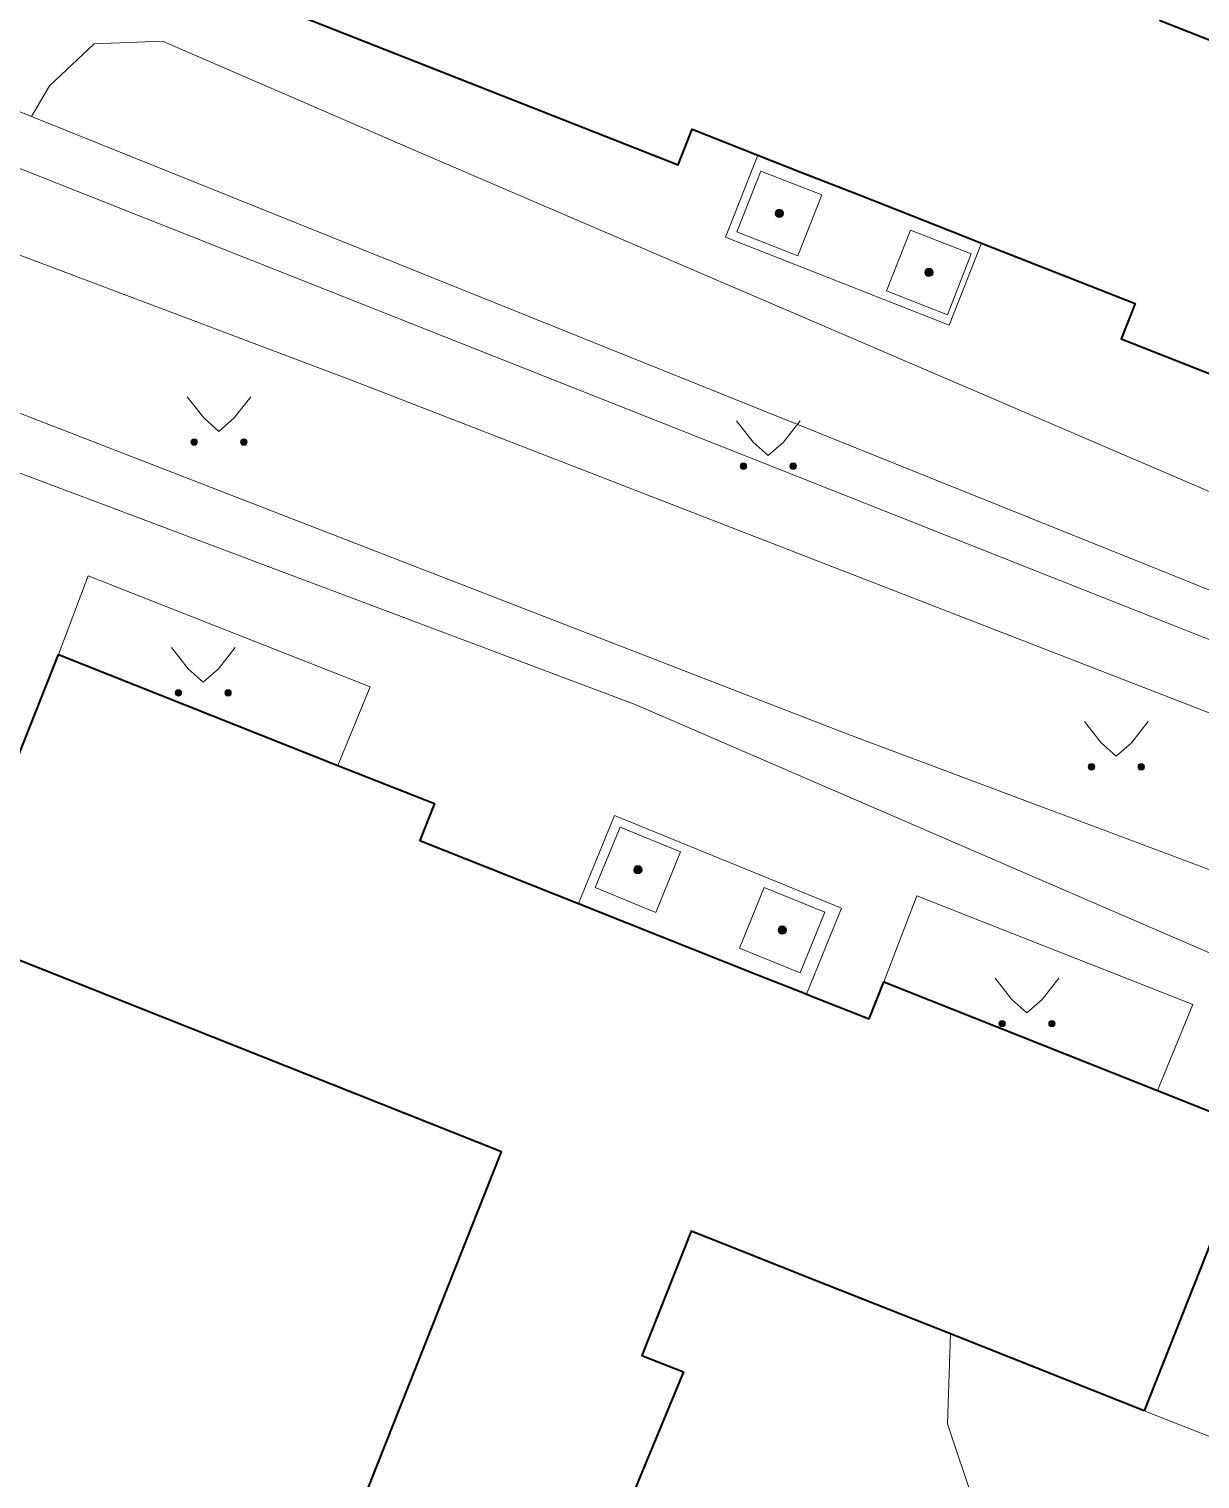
# Model space of a CAD drawing. Extents: x 1000 to 4000, y -5000 to -1000.
# Drawn here: x 1541.44 to 1577.26, y -4099.48 to -4055.14 of the extents above; entities that cross this region are included whole.
import ezdxf

# ---------------------------------------------------------------- set-up
doc = ezdxf.new("R2010")
doc.units = 0
doc.header["$MEASUREMENT"] = 0
for name, color, linetype in [('СЛОЙ_11', 7, 'CONTINUOUS'), ('СЛОЙ_24', 7, 'CONTINUOUS'), ('СЛОЙ_41', 7, 'CONTINUOUS'), ('СЛОЙ_6', 7, 'CONTINUOUS'), ('СЛОЙ_7', 7, 'CONTINUOUS')]:
    doc.layers.add(name, color=color, linetype=linetype)

msp = doc.modelspace()

# ---------------------------------------------------------------- linework, layer by layer
at = {"layer": 'СЛОЙ_11', "color": 253, "linetype": 'Continuous', "lineweight": 0}
for points in [[(1538.73, -4056.706), (1541.515, -4057.824)], [(1541.515, -4057.824), (1575.071, -4071.3), (1598.826, -4080.853), (1619.211, -4089.082)], [(1613.81, -4094.432), (1566.403, -4076.678), (1537.591, -4065.519)]]:
    msp.add_lwpolyline(points, dxfattribs=at)
at = {"layer": 'СЛОЙ_24', "color": 253, "linetype": 'Continuous', "lineweight": 0}
msp.add_line((1577.545, -4098.185), (1575.549, -4097.396), dxfattribs=at)
for points in [[(1542.065, -4056.882), (1543.429, -4055.597), (1545.516, -4055.517), (1553.863, -4059.13), (1595.135, -4076.839), (1607.173, -4081.656)], [(1542.065, -4056.882), (1541.515, -4057.824)], [(1622.341, -4091.53), (1598.986, -4082.298), (1540.219, -4059.039)], [(1539.276, -4061.356), (1551.356, -4065.907), (1582.454, -4077.962), (1618.889, -4093.068)], [(1537.511, -4067.365), (1559.982, -4075.795), (1580.207, -4084.545), (1585.504, -4087.275), (1598.264, -4094.5), (1599.388, -4098.114)], [(1542.336, -4074.272), (1543.245, -4071.87), (1551.873, -4075.257), (1550.887, -4077.662)], [(1567.584, -4084.283), (1568.594, -4081.654), (1577.038, -4084.973), (1575.961, -4087.605)], [(1569.625, -4095.047), (1569.533, -4097.792), (1570.335, -4100.2), (1572.382, -4102.328), (1573.225, -4102.89), (1574.95, -4103.01), (1577.799, -4103.01), (1592.004, -4100), (1594.572, -4099.317)]]:
    msp.add_lwpolyline(points, dxfattribs=at)
at = {"layer": 'СЛОЙ_41', "color": 253, "linetype": 'Continuous', "lineweight": 0}
for p, q in [((1546.273, -4066.388), (1546.783, -4067.038)), ((1548.223, -4066.388), (1547.713, -4067.038)), ((1546.783, -4067.038), (1547.243, -4067.448)), ((1547.713, -4067.038), (1547.243, -4067.448)), ((1563.077, -4067.124), (1563.587, -4067.774)), ((1565.027, -4067.124), (1564.517, -4067.774)), ((1563.587, -4067.774), (1564.047, -4068.184)), ((1564.517, -4067.774), (1564.047, -4068.184)), ((1545.792, -4074.056), (1546.302, -4074.706)), ((1547.742, -4074.056), (1547.232, -4074.706)), ((1546.302, -4074.706), (1546.762, -4075.116)), ((1547.232, -4074.706), (1546.762, -4075.116)), ((1573.724, -4076.32), (1574.234, -4076.97)), ((1575.674, -4076.32), (1575.164, -4076.97)), ((1574.234, -4076.97), (1574.694, -4077.38)), ((1575.164, -4076.97), (1574.694, -4077.38)), ((1570.992, -4084.172), (1571.502, -4084.822)), ((1572.942, -4084.172), (1572.432, -4084.822)), ((1571.502, -4084.822), (1571.962, -4085.232)), ((1572.432, -4084.822), (1571.962, -4085.232))]:
    msp.add_line(p, q, dxfattribs=at)
for centre in [(1546.487, -4067.776), (1548.008, -4067.776), (1563.291, -4068.514), (1564.812, -4068.514), (1546.006, -4075.444), (1547.527, -4075.444), (1573.938, -4077.708), (1575.459, -4077.708), (1571.206, -4085.56), (1572.727, -4085.56)]:
    msp.add_circle(centre, 0.0976, dxfattribs=at)
for points in [[(1546.391, -4067.795), (1546.389, -4067.776), (1546.391, -4067.757)], [(1546.396, -4067.813), (1546.391, -4067.757), (1546.396, -4067.739)], [(1546.391, -4067.795), (1546.391, -4067.757), (1546.396, -4067.813)], [(1546.405, -4067.83), (1546.396, -4067.739), (1546.405, -4067.722)], [(1546.396, -4067.813), (1546.396, -4067.739), (1546.405, -4067.83)], [(1546.418, -4067.845), (1546.405, -4067.722), (1546.418, -4067.707)], [(1546.405, -4067.83), (1546.405, -4067.722), (1546.418, -4067.845)], [(1546.432, -4067.857), (1546.418, -4067.707), (1546.432, -4067.695)], [(1546.418, -4067.845), (1546.418, -4067.707), (1546.432, -4067.857)], [(1546.449, -4067.866), (1546.432, -4067.695), (1546.449, -4067.686)], [(1546.432, -4067.857), (1546.432, -4067.695), (1546.449, -4067.866)], [(1546.468, -4067.872), (1546.449, -4067.686), (1546.468, -4067.68)], [(1546.449, -4067.866), (1546.449, -4067.686), (1546.468, -4067.872)], [(1546.487, -4067.874), (1546.468, -4067.68), (1546.487, -4067.678)], [(1546.468, -4067.872), (1546.468, -4067.68), (1546.487, -4067.874)], [(1547.912, -4067.795), (1547.91, -4067.776), (1547.912, -4067.757)], [(1547.917, -4067.813), (1547.912, -4067.757), (1547.917, -4067.739)], [(1547.912, -4067.795), (1547.912, -4067.757), (1547.917, -4067.813)], [(1547.926, -4067.83), (1547.917, -4067.739), (1547.926, -4067.722)], [(1547.917, -4067.813), (1547.917, -4067.739), (1547.926, -4067.83)], [(1547.939, -4067.845), (1547.926, -4067.722), (1547.939, -4067.707)], [(1547.926, -4067.83), (1547.926, -4067.722), (1547.939, -4067.845)], [(1547.953, -4067.857), (1547.939, -4067.707), (1547.953, -4067.695)], [(1547.939, -4067.845), (1547.939, -4067.707), (1547.953, -4067.857)], [(1547.97, -4067.866), (1547.953, -4067.695), (1547.97, -4067.686)], [(1547.953, -4067.857), (1547.953, -4067.695), (1547.97, -4067.866)], [(1547.989, -4067.872), (1547.97, -4067.686), (1547.989, -4067.68)], [(1547.97, -4067.866), (1547.97, -4067.686), (1547.989, -4067.872)], [(1548.008, -4067.874), (1547.989, -4067.68), (1548.008, -4067.678)], [(1547.989, -4067.872), (1547.989, -4067.68), (1548.008, -4067.874)], [(1563.195, -4068.533), (1563.193, -4068.514), (1563.195, -4068.494)], [(1563.201, -4068.551), (1563.195, -4068.494), (1563.201, -4068.476)], [(1563.195, -4068.533), (1563.195, -4068.494), (1563.201, -4068.551)], [(1563.21, -4068.568), (1563.201, -4068.476), (1563.21, -4068.459)], [(1563.201, -4068.551), (1563.201, -4068.476), (1563.21, -4068.568)], [(1563.222, -4068.583), (1563.21, -4068.459), (1563.222, -4068.445)], [(1563.21, -4068.568), (1563.21, -4068.459), (1563.222, -4068.583)], [(1563.237, -4068.595), (1563.222, -4068.445), (1563.237, -4068.432)], [(1563.222, -4068.583), (1563.222, -4068.445), (1563.237, -4068.595)], [(1563.254, -4068.604), (1563.237, -4068.432), (1563.254, -4068.423)], [(1563.237, -4068.595), (1563.237, -4068.432), (1563.254, -4068.604)], [(1563.272, -4068.609), (1563.254, -4068.423), (1563.272, -4068.418)], [(1563.254, -4068.604), (1563.254, -4068.423), (1563.272, -4068.609)], [(1563.291, -4068.611), (1563.272, -4068.418), (1563.291, -4068.416)], [(1563.272, -4068.609), (1563.272, -4068.418), (1563.291, -4068.611)], [(1564.716, -4068.533), (1564.714, -4068.514), (1564.716, -4068.494)], [(1564.722, -4068.551), (1564.716, -4068.494), (1564.722, -4068.476)], [(1564.716, -4068.533), (1564.716, -4068.494), (1564.722, -4068.551)], [(1564.731, -4068.568), (1564.722, -4068.476), (1564.731, -4068.459)], [(1564.722, -4068.551), (1564.722, -4068.476), (1564.731, -4068.568)], [(1564.743, -4068.583), (1564.731, -4068.459), (1564.743, -4068.445)], [(1564.731, -4068.568), (1564.731, -4068.459), (1564.743, -4068.583)], [(1564.758, -4068.595), (1564.743, -4068.445), (1564.758, -4068.432)], [(1564.743, -4068.583), (1564.743, -4068.445), (1564.758, -4068.595)], [(1564.775, -4068.604), (1564.758, -4068.432), (1564.775, -4068.423)], [(1564.758, -4068.595), (1564.758, -4068.432), (1564.775, -4068.604)], [(1564.793, -4068.609), (1564.775, -4068.423), (1564.793, -4068.418)], [(1564.775, -4068.604), (1564.775, -4068.423), (1564.793, -4068.609)], [(1564.812, -4068.611), (1564.793, -4068.418), (1564.812, -4068.416)], [(1564.793, -4068.609), (1564.793, -4068.418), (1564.812, -4068.611)], [(1545.91, -4075.463), (1545.908, -4075.444), (1545.91, -4075.425)], [(1545.915, -4075.481), (1545.91, -4075.425), (1545.915, -4075.407)], [(1545.91, -4075.463), (1545.91, -4075.425), (1545.915, -4075.481)], [(1545.924, -4075.498), (1545.915, -4075.407), (1545.924, -4075.39)], [(1545.915, -4075.481), (1545.915, -4075.407), (1545.924, -4075.498)], [(1545.937, -4075.513), (1545.924, -4075.39), (1545.937, -4075.375)], [(1545.924, -4075.498), (1545.924, -4075.39), (1545.937, -4075.513)], [(1545.951, -4075.525), (1545.937, -4075.375), (1545.951, -4075.363)], [(1545.937, -4075.513), (1545.937, -4075.375), (1545.951, -4075.525)], [(1545.968, -4075.534), (1545.951, -4075.363), (1545.968, -4075.354)], [(1545.951, -4075.525), (1545.951, -4075.363), (1545.968, -4075.534)], [(1545.987, -4075.54), (1545.968, -4075.354), (1545.987, -4075.348)], [(1545.968, -4075.534), (1545.968, -4075.354), (1545.987, -4075.54)], [(1546.006, -4075.542), (1545.987, -4075.348), (1546.006, -4075.346)], [(1545.987, -4075.54), (1545.987, -4075.348), (1546.006, -4075.542)], [(1547.431, -4075.463), (1547.429, -4075.444), (1547.431, -4075.425)], [(1547.436, -4075.481), (1547.431, -4075.425), (1547.436, -4075.407)], [(1547.431, -4075.463), (1547.431, -4075.425), (1547.436, -4075.481)], [(1547.445, -4075.498), (1547.436, -4075.407), (1547.445, -4075.39)], [(1547.436, -4075.481), (1547.436, -4075.407), (1547.445, -4075.498)], [(1547.458, -4075.513), (1547.445, -4075.39), (1547.458, -4075.375)], [(1547.445, -4075.498), (1547.445, -4075.39), (1547.458, -4075.513)], [(1547.472, -4075.525), (1547.458, -4075.375), (1547.472, -4075.363)], [(1547.458, -4075.513), (1547.458, -4075.375), (1547.472, -4075.525)], [(1547.489, -4075.534), (1547.472, -4075.363), (1547.489, -4075.354)], [(1547.472, -4075.525), (1547.472, -4075.363), (1547.489, -4075.534)], [(1547.508, -4075.54), (1547.489, -4075.354), (1547.508, -4075.348)], [(1547.489, -4075.534), (1547.489, -4075.354), (1547.508, -4075.54)], [(1547.527, -4075.542), (1547.508, -4075.348), (1547.527, -4075.346)], [(1547.508, -4075.54), (1547.508, -4075.348), (1547.527, -4075.542)], [(1573.856, -4077.762), (1573.847, -4077.671), (1573.856, -4077.654)], [(1573.869, -4077.777), (1573.856, -4077.654), (1573.869, -4077.639)], [(1573.856, -4077.762), (1573.856, -4077.654), (1573.869, -4077.777)], [(1573.883, -4077.789), (1573.869, -4077.639), (1573.883, -4077.627)], [(1573.869, -4077.777), (1573.869, -4077.639), (1573.883, -4077.789)], [(1573.9, -4077.798), (1573.883, -4077.627), (1573.9, -4077.618)], [(1573.883, -4077.789), (1573.883, -4077.627), (1573.9, -4077.798)], [(1573.919, -4077.804), (1573.9, -4077.618), (1573.919, -4077.612)], [(1573.9, -4077.798), (1573.9, -4077.618), (1573.919, -4077.804)], [(1573.938, -4077.806), (1573.919, -4077.612), (1573.938, -4077.61)], [(1573.919, -4077.804), (1573.919, -4077.612), (1573.938, -4077.806)], [(1575.377, -4077.762), (1575.368, -4077.671), (1575.377, -4077.654)], [(1575.39, -4077.777), (1575.377, -4077.654), (1575.39, -4077.639)], [(1575.377, -4077.762), (1575.377, -4077.654), (1575.39, -4077.777)], [(1575.404, -4077.789), (1575.39, -4077.639), (1575.404, -4077.627)], [(1575.39, -4077.777), (1575.39, -4077.639), (1575.404, -4077.789)], [(1575.421, -4077.798), (1575.404, -4077.627), (1575.421, -4077.618)], [(1575.404, -4077.789), (1575.404, -4077.627), (1575.421, -4077.798)], [(1575.44, -4077.804), (1575.421, -4077.618), (1575.44, -4077.612)], [(1575.421, -4077.798), (1575.421, -4077.618), (1575.44, -4077.804)], [(1575.459, -4077.806), (1575.44, -4077.612), (1575.459, -4077.61)], [(1575.44, -4077.804), (1575.44, -4077.612), (1575.459, -4077.806)], [(1573.842, -4077.727), (1573.84, -4077.708), (1573.842, -4077.689)], [(1573.847, -4077.745), (1573.842, -4077.689), (1573.847, -4077.671)], [(1573.842, -4077.727), (1573.842, -4077.689), (1573.847, -4077.745)], [(1573.847, -4077.745), (1573.847, -4077.671), (1573.856, -4077.762)], [(1575.363, -4077.727), (1575.361, -4077.708), (1575.363, -4077.689)], [(1575.368, -4077.745), (1575.363, -4077.689), (1575.368, -4077.671)], [(1575.363, -4077.727), (1575.363, -4077.689), (1575.368, -4077.745)], [(1575.368, -4077.745), (1575.368, -4077.671), (1575.377, -4077.762)], [(1571.11, -4085.579), (1571.108, -4085.56), (1571.11, -4085.541)], [(1571.115, -4085.597), (1571.11, -4085.541), (1571.115, -4085.523)], [(1571.11, -4085.579), (1571.11, -4085.541), (1571.115, -4085.597)], [(1571.124, -4085.614), (1571.115, -4085.523), (1571.124, -4085.506)], [(1571.115, -4085.597), (1571.115, -4085.523), (1571.124, -4085.614)], [(1571.137, -4085.629), (1571.124, -4085.506), (1571.137, -4085.491)], [(1571.124, -4085.614), (1571.124, -4085.506), (1571.137, -4085.629)], [(1571.151, -4085.641), (1571.137, -4085.491), (1571.151, -4085.479)], [(1571.137, -4085.629), (1571.137, -4085.491), (1571.151, -4085.641)], [(1571.168, -4085.65), (1571.151, -4085.479), (1571.168, -4085.47)], [(1571.151, -4085.641), (1571.151, -4085.479), (1571.168, -4085.65)], [(1571.187, -4085.656), (1571.168, -4085.47), (1571.187, -4085.464)], [(1571.168, -4085.65), (1571.168, -4085.47), (1571.187, -4085.656)], [(1571.206, -4085.658), (1571.187, -4085.464), (1571.206, -4085.462)], [(1571.187, -4085.656), (1571.187, -4085.464), (1571.206, -4085.658)], [(1572.631, -4085.579), (1572.629, -4085.56), (1572.631, -4085.541)], [(1572.636, -4085.597), (1572.631, -4085.541), (1572.636, -4085.523)], [(1572.631, -4085.579), (1572.631, -4085.541), (1572.636, -4085.597)], [(1572.645, -4085.614), (1572.636, -4085.523), (1572.645, -4085.506)], [(1572.636, -4085.597), (1572.636, -4085.523), (1572.645, -4085.614)], [(1572.658, -4085.629), (1572.645, -4085.506), (1572.658, -4085.491)], [(1572.645, -4085.614), (1572.645, -4085.506), (1572.658, -4085.629)], [(1572.672, -4085.641), (1572.658, -4085.491), (1572.672, -4085.479)], [(1572.658, -4085.629), (1572.658, -4085.491), (1572.672, -4085.641)], [(1572.689, -4085.65), (1572.672, -4085.479), (1572.689, -4085.47)], [(1572.672, -4085.641), (1572.672, -4085.479), (1572.689, -4085.65)], [(1572.708, -4085.656), (1572.689, -4085.47), (1572.708, -4085.464)], [(1572.689, -4085.65), (1572.689, -4085.47), (1572.708, -4085.656)], [(1572.727, -4085.658), (1572.708, -4085.464), (1572.727, -4085.462)], [(1572.708, -4085.656), (1572.708, -4085.464), (1572.727, -4085.658)]]:
    msp.add_solid(points, dxfattribs=at)
at = {"layer": 'СЛОЙ_41', "color": 253, "linetype": 'Continuous', "lineweight": 0, "extrusion": (0, 0, -1)}
for points in [[(-1546.487, -4067.874), (-1546.487, -4067.678), (-1546.506, -4067.872)], [(-1546.506, -4067.872), (-1546.487, -4067.678), (-1546.506, -4067.68)], [(-1546.506, -4067.872), (-1546.506, -4067.68), (-1546.524, -4067.866)], [(-1546.524, -4067.866), (-1546.506, -4067.68), (-1546.524, -4067.686)], [(-1546.524, -4067.866), (-1546.524, -4067.686), (-1546.541, -4067.857)], [(-1546.541, -4067.857), (-1546.524, -4067.686), (-1546.541, -4067.695)], [(-1546.541, -4067.857), (-1546.541, -4067.695), (-1546.556, -4067.845)], [(-1546.556, -4067.845), (-1546.541, -4067.695), (-1546.556, -4067.707)], [(-1546.556, -4067.845), (-1546.556, -4067.707), (-1546.568, -4067.83)], [(-1546.568, -4067.83), (-1546.556, -4067.707), (-1546.568, -4067.722)], [(-1546.568, -4067.83), (-1546.568, -4067.722), (-1546.577, -4067.813)], [(-1546.577, -4067.813), (-1546.568, -4067.722), (-1546.577, -4067.739)], [(-1546.577, -4067.813), (-1546.577, -4067.739), (-1546.582, -4067.795)], [(-1546.582, -4067.795), (-1546.577, -4067.739), (-1546.582, -4067.757)], [(-1546.582, -4067.795), (-1546.582, -4067.757), (-1546.584, -4067.776)], [(-1548.008, -4067.874), (-1548.008, -4067.678), (-1548.027, -4067.872)], [(-1548.027, -4067.872), (-1548.008, -4067.678), (-1548.027, -4067.68)], [(-1548.027, -4067.872), (-1548.027, -4067.68), (-1548.045, -4067.866)], [(-1548.045, -4067.866), (-1548.027, -4067.68), (-1548.045, -4067.686)], [(-1548.045, -4067.866), (-1548.045, -4067.686), (-1548.062, -4067.857)], [(-1548.062, -4067.857), (-1548.045, -4067.686), (-1548.062, -4067.695)], [(-1548.062, -4067.857), (-1548.062, -4067.695), (-1548.077, -4067.845)], [(-1548.077, -4067.845), (-1548.062, -4067.695), (-1548.077, -4067.707)], [(-1548.077, -4067.845), (-1548.077, -4067.707), (-1548.089, -4067.83)], [(-1548.089, -4067.83), (-1548.077, -4067.707), (-1548.089, -4067.722)], [(-1548.089, -4067.83), (-1548.089, -4067.722), (-1548.098, -4067.813)], [(-1548.098, -4067.813), (-1548.089, -4067.722), (-1548.098, -4067.739)], [(-1548.098, -4067.813), (-1548.098, -4067.739), (-1548.103, -4067.795)], [(-1548.103, -4067.795), (-1548.098, -4067.739), (-1548.103, -4067.757)], [(-1548.103, -4067.795), (-1548.103, -4067.757), (-1548.105, -4067.776)], [(-1563.291, -4068.611), (-1563.291, -4068.416), (-1563.31, -4068.609)], [(-1563.31, -4068.609), (-1563.291, -4068.416), (-1563.31, -4068.418)], [(-1563.31, -4068.609), (-1563.31, -4068.418), (-1563.328, -4068.604)], [(-1563.328, -4068.604), (-1563.31, -4068.418), (-1563.328, -4068.423)], [(-1563.328, -4068.604), (-1563.328, -4068.423), (-1563.345, -4068.595)], [(-1563.345, -4068.595), (-1563.328, -4068.423), (-1563.345, -4068.432)], [(-1563.345, -4068.595), (-1563.345, -4068.432), (-1563.36, -4068.583)], [(-1563.36, -4068.583), (-1563.345, -4068.432), (-1563.36, -4068.445)], [(-1563.36, -4068.583), (-1563.36, -4068.445), (-1563.372, -4068.568)], [(-1563.372, -4068.568), (-1563.36, -4068.445), (-1563.372, -4068.459)], [(-1563.372, -4068.568), (-1563.372, -4068.459), (-1563.381, -4068.551)], [(-1563.381, -4068.551), (-1563.372, -4068.459), (-1563.381, -4068.476)], [(-1563.381, -4068.551), (-1563.381, -4068.476), (-1563.387, -4068.533)], [(-1563.387, -4068.533), (-1563.381, -4068.476), (-1563.387, -4068.494)], [(-1563.387, -4068.533), (-1563.387, -4068.494), (-1563.389, -4068.514)], [(-1564.812, -4068.611), (-1564.812, -4068.416), (-1564.831, -4068.609)], [(-1564.831, -4068.609), (-1564.812, -4068.416), (-1564.831, -4068.418)], [(-1564.831, -4068.609), (-1564.831, -4068.418), (-1564.849, -4068.604)], [(-1564.849, -4068.604), (-1564.831, -4068.418), (-1564.849, -4068.423)], [(-1564.849, -4068.604), (-1564.849, -4068.423), (-1564.866, -4068.595)], [(-1564.866, -4068.595), (-1564.849, -4068.423), (-1564.866, -4068.432)], [(-1564.866, -4068.595), (-1564.866, -4068.432), (-1564.881, -4068.583)], [(-1564.881, -4068.583), (-1564.866, -4068.432), (-1564.881, -4068.445)], [(-1564.881, -4068.583), (-1564.881, -4068.445), (-1564.893, -4068.568)], [(-1564.893, -4068.568), (-1564.881, -4068.445), (-1564.893, -4068.459)], [(-1564.893, -4068.568), (-1564.893, -4068.459), (-1564.902, -4068.551)], [(-1564.902, -4068.551), (-1564.893, -4068.459), (-1564.902, -4068.476)], [(-1564.902, -4068.551), (-1564.902, -4068.476), (-1564.908, -4068.533)], [(-1564.908, -4068.533), (-1564.902, -4068.476), (-1564.908, -4068.494)], [(-1564.908, -4068.533), (-1564.908, -4068.494), (-1564.91, -4068.514)], [(-1546.006, -4075.542), (-1546.006, -4075.346), (-1546.025, -4075.54)], [(-1546.025, -4075.54), (-1546.006, -4075.346), (-1546.025, -4075.348)], [(-1546.025, -4075.54), (-1546.025, -4075.348), (-1546.043, -4075.534)], [(-1546.043, -4075.534), (-1546.025, -4075.348), (-1546.043, -4075.354)], [(-1546.043, -4075.534), (-1546.043, -4075.354), (-1546.06, -4075.525)], [(-1546.06, -4075.525), (-1546.043, -4075.354), (-1546.06, -4075.363)], [(-1546.06, -4075.525), (-1546.06, -4075.363), (-1546.075, -4075.513)], [(-1546.075, -4075.513), (-1546.06, -4075.363), (-1546.075, -4075.375)], [(-1546.075, -4075.513), (-1546.075, -4075.375), (-1546.087, -4075.498)], [(-1546.087, -4075.498), (-1546.075, -4075.375), (-1546.087, -4075.39)], [(-1546.087, -4075.498), (-1546.087, -4075.39), (-1546.096, -4075.481)], [(-1546.096, -4075.481), (-1546.087, -4075.39), (-1546.096, -4075.407)], [(-1546.096, -4075.481), (-1546.096, -4075.407), (-1546.101, -4075.463)], [(-1546.101, -4075.463), (-1546.096, -4075.407), (-1546.101, -4075.425)], [(-1546.101, -4075.463), (-1546.101, -4075.425), (-1546.103, -4075.444)], [(-1547.527, -4075.542), (-1547.527, -4075.346), (-1547.546, -4075.54)], [(-1547.546, -4075.54), (-1547.527, -4075.346), (-1547.546, -4075.348)], [(-1547.546, -4075.54), (-1547.546, -4075.348), (-1547.564, -4075.534)], [(-1547.564, -4075.534), (-1547.546, -4075.348), (-1547.564, -4075.354)], [(-1547.564, -4075.534), (-1547.564, -4075.354), (-1547.581, -4075.525)], [(-1547.581, -4075.525), (-1547.564, -4075.354), (-1547.581, -4075.363)], [(-1547.581, -4075.525), (-1547.581, -4075.363), (-1547.596, -4075.513)], [(-1547.596, -4075.513), (-1547.581, -4075.363), (-1547.596, -4075.375)], [(-1547.596, -4075.513), (-1547.596, -4075.375), (-1547.608, -4075.498)], [(-1547.608, -4075.498), (-1547.596, -4075.375), (-1547.608, -4075.39)], [(-1547.608, -4075.498), (-1547.608, -4075.39), (-1547.617, -4075.481)], [(-1547.617, -4075.481), (-1547.608, -4075.39), (-1547.617, -4075.407)], [(-1547.617, -4075.481), (-1547.617, -4075.407), (-1547.622, -4075.463)], [(-1547.622, -4075.463), (-1547.617, -4075.407), (-1547.622, -4075.425)], [(-1547.622, -4075.463), (-1547.622, -4075.425), (-1547.624, -4075.444)], [(-1573.938, -4077.806), (-1573.938, -4077.61), (-1573.957, -4077.804)], [(-1573.957, -4077.804), (-1573.938, -4077.61), (-1573.957, -4077.612)], [(-1573.957, -4077.804), (-1573.957, -4077.612), (-1573.975, -4077.798)], [(-1573.975, -4077.798), (-1573.957, -4077.612), (-1573.975, -4077.618)], [(-1573.975, -4077.798), (-1573.975, -4077.618), (-1573.992, -4077.789)], [(-1573.992, -4077.789), (-1573.975, -4077.618), (-1573.992, -4077.627)], [(-1573.992, -4077.789), (-1573.992, -4077.627), (-1574.007, -4077.777)], [(-1574.007, -4077.777), (-1573.992, -4077.627), (-1574.007, -4077.639)], [(-1574.007, -4077.777), (-1574.007, -4077.639), (-1574.019, -4077.762)], [(-1574.019, -4077.762), (-1574.007, -4077.639), (-1574.019, -4077.654)], [(-1574.019, -4077.762), (-1574.019, -4077.654), (-1574.028, -4077.745)], [(-1574.028, -4077.745), (-1574.019, -4077.654), (-1574.028, -4077.671)], [(-1575.459, -4077.806), (-1575.459, -4077.61), (-1575.478, -4077.804)], [(-1575.478, -4077.804), (-1575.459, -4077.61), (-1575.478, -4077.612)], [(-1575.478, -4077.804), (-1575.478, -4077.612), (-1575.496, -4077.798)], [(-1575.496, -4077.798), (-1575.478, -4077.612), (-1575.496, -4077.618)], [(-1575.496, -4077.798), (-1575.496, -4077.618), (-1575.513, -4077.789)], [(-1575.513, -4077.789), (-1575.496, -4077.618), (-1575.513, -4077.627)], [(-1575.513, -4077.789), (-1575.513, -4077.627), (-1575.528, -4077.777)], [(-1575.528, -4077.777), (-1575.513, -4077.627), (-1575.528, -4077.639)], [(-1575.528, -4077.777), (-1575.528, -4077.639), (-1575.54, -4077.762)], [(-1575.54, -4077.762), (-1575.528, -4077.639), (-1575.54, -4077.654)], [(-1575.54, -4077.762), (-1575.54, -4077.654), (-1575.549, -4077.745)], [(-1575.549, -4077.745), (-1575.54, -4077.654), (-1575.549, -4077.671)], [(-1574.028, -4077.745), (-1574.028, -4077.671), (-1574.033, -4077.727)], [(-1574.033, -4077.727), (-1574.028, -4077.671), (-1574.033, -4077.689)], [(-1574.033, -4077.727), (-1574.033, -4077.689), (-1574.035, -4077.708)], [(-1575.549, -4077.745), (-1575.549, -4077.671), (-1575.554, -4077.727)], [(-1575.554, -4077.727), (-1575.549, -4077.671), (-1575.554, -4077.689)], [(-1575.554, -4077.727), (-1575.554, -4077.689), (-1575.556, -4077.708)], [(-1571.206, -4085.658), (-1571.206, -4085.462), (-1571.225, -4085.656)], [(-1571.225, -4085.656), (-1571.206, -4085.462), (-1571.225, -4085.464)], [(-1571.225, -4085.656), (-1571.225, -4085.464), (-1571.243, -4085.65)], [(-1571.243, -4085.65), (-1571.225, -4085.464), (-1571.243, -4085.47)], [(-1571.243, -4085.65), (-1571.243, -4085.47), (-1571.26, -4085.641)], [(-1571.26, -4085.641), (-1571.243, -4085.47), (-1571.26, -4085.479)], [(-1571.26, -4085.641), (-1571.26, -4085.479), (-1571.275, -4085.629)], [(-1571.275, -4085.629), (-1571.26, -4085.479), (-1571.275, -4085.491)], [(-1571.275, -4085.629), (-1571.275, -4085.491), (-1571.287, -4085.614)], [(-1571.287, -4085.614), (-1571.275, -4085.491), (-1571.287, -4085.506)], [(-1571.287, -4085.614), (-1571.287, -4085.506), (-1571.296, -4085.597)], [(-1571.296, -4085.597), (-1571.287, -4085.506), (-1571.296, -4085.523)], [(-1571.296, -4085.597), (-1571.296, -4085.523), (-1571.301, -4085.579)], [(-1571.301, -4085.579), (-1571.296, -4085.523), (-1571.301, -4085.541)], [(-1571.301, -4085.579), (-1571.301, -4085.541), (-1571.303, -4085.56)], [(-1572.727, -4085.658), (-1572.727, -4085.462), (-1572.746, -4085.656)], [(-1572.746, -4085.656), (-1572.727, -4085.462), (-1572.746, -4085.464)], [(-1572.746, -4085.656), (-1572.746, -4085.464), (-1572.764, -4085.65)], [(-1572.764, -4085.65), (-1572.746, -4085.464), (-1572.764, -4085.47)], [(-1572.764, -4085.65), (-1572.764, -4085.47), (-1572.781, -4085.641)], [(-1572.781, -4085.641), (-1572.764, -4085.47), (-1572.781, -4085.479)], [(-1572.781, -4085.641), (-1572.781, -4085.479), (-1572.796, -4085.629)], [(-1572.796, -4085.629), (-1572.781, -4085.479), (-1572.796, -4085.491)], [(-1572.796, -4085.629), (-1572.796, -4085.491), (-1572.808, -4085.614)], [(-1572.808, -4085.614), (-1572.796, -4085.491), (-1572.808, -4085.506)], [(-1572.808, -4085.614), (-1572.808, -4085.506), (-1572.817, -4085.597)], [(-1572.817, -4085.597), (-1572.808, -4085.506), (-1572.817, -4085.523)], [(-1572.817, -4085.597), (-1572.817, -4085.523), (-1572.822, -4085.579)], [(-1572.822, -4085.579), (-1572.817, -4085.523), (-1572.822, -4085.541)], [(-1572.822, -4085.579), (-1572.822, -4085.541), (-1572.824, -4085.56)]]:
    msp.add_solid(points, dxfattribs=at)
at = {"layer": 'СЛОЙ_6', "color": 253, "linetype": 'Continuous', "lineweight": 40}
for points in [[(1583.684, -4057.897), (1576.038, -4054.892), (1577.491, -4051.197), (1578.353, -4051.536), (1578.354, -4051.534)], [(1549.796, -4054.776), (1561.299, -4059.297), (1561.725, -4058.212), (1563.732, -4059)], [(1563.732, -4059), (1565.049, -4059.518), (1566.86, -4060.23), (1570.011, -4061.469), (1570.574, -4061.69)], [(1570.574, -4061.69), (1570.624, -4061.71), (1575.277, -4063.538), (1574.85, -4064.623), (1586.318, -4069.131), (1589.791, -4060.298)], [(1539.707, -4080.901), (1542.336, -4074.272)], [(1542.336, -4074.272), (1550.887, -4077.662)], [(1550.887, -4077.662), (1553.838, -4078.832), (1553.39, -4079.963), (1558.243, -4081.887)], [(1526.971, -4104.961), (1530.283, -4096.608), (1549.967, -4104.413), (1555.89, -4089.476), (1538.967, -4082.766), (1539.707, -4080.901)], [(1558.243, -4081.887), (1558.271, -4081.899), (1558.755, -4082.091), (1561.751, -4083.278), (1563.749, -4084.071), (1565.109, -4084.61), (1565.216, -4084.653)], [(1565.216, -4084.653), (1567.136, -4085.414), (1567.584, -4084.283)], [(1567.584, -4084.283), (1575.961, -4087.605)], [(1575.961, -4087.605), (1578.96, -4088.794), (1575.549, -4097.396)], [(1569.625, -4095.047), (1565.468, -4093.399), (1563.263, -4092.524), (1561.693, -4091.902), (1560.186, -4095.704), (1561.462, -4096.21), (1559.785, -4100.238)], [(1575.549, -4097.396), (1569.829, -4095.128), (1569.625, -4095.047)]]:
    msp.add_lwpolyline(points, dxfattribs=at)
at = {"layer": 'СЛОЙ_7', "color": 253, "linetype": 'Continuous', "lineweight": 0}
for p, q in [((1563.732, -4059), (1562.747, -4061.506)), ((1563.093, -4061.348), (1563.825, -4059.487)), ((1565.686, -4060.218), (1563.825, -4059.487)), ((1564.955, -4062.08), (1565.686, -4060.218)), ((1562.747, -4061.506), (1569.589, -4064.196)), ((1564.955, -4062.08), (1563.093, -4061.348)), ((1567.668, -4063.154), (1568.4, -4061.293)), ((1570.261, -4062.024), (1568.4, -4061.293)), ((1569.589, -4064.196), (1570.574, -4061.69)), ((1569.53, -4063.886), (1570.261, -4062.024)), ((1569.53, -4063.886), (1567.668, -4063.154)), ((1558.243, -4081.887), (1559.345, -4079.191)), ((1559.345, -4079.191), (1566.289, -4082.028)), ((1558.759, -4081.399), (1559.515, -4079.548)), ((1561.367, -4080.304), (1559.515, -4079.548)), ((1560.61, -4082.156), (1561.367, -4080.304)), ((1560.61, -4082.156), (1558.759, -4081.399)), ((1563.173, -4083.246), (1563.929, -4081.395)), ((1565.781, -4082.151), (1563.929, -4081.395)), ((1566.289, -4082.028), (1565.216, -4084.653)), ((1565.024, -4084.003), (1565.781, -4082.151)), ((1565.024, -4084.003), (1563.173, -4083.246))]:
    msp.add_line(p, q, dxfattribs=at)
for centre in [(1564.39, -4060.783), (1568.965, -4062.589), (1560.063, -4080.852), (1564.477, -4082.699)]:
    msp.add_circle(centre, 0.127, dxfattribs=at)
for points in [[(1564.262, -4060.785), (1564.282, -4060.714), (1564.298, -4060.695)], [(1564.262, -4060.785), (1564.298, -4060.695), (1564.262, -4060.785)], [(1564.262, -4060.785), (1564.298, -4060.695), (1564.298, -4060.695)], [(1564.262, -4060.785), (1564.298, -4060.695), (1564.265, -4060.81)], [(1564.264, -4060.76), (1564.282, -4060.714), (1564.262, -4060.785)], [(1564.264, -4060.76), (1564.271, -4060.736), (1564.282, -4060.714)], [(1564.264, -4060.76), (1564.282, -4060.714), (1564.264, -4060.76)], [(1564.264, -4060.76), (1564.282, -4060.714), (1564.282, -4060.714)], [(1564.265, -4060.81), (1564.298, -4060.695), (1564.317, -4060.678)], [(1564.265, -4060.81), (1564.317, -4060.678), (1564.265, -4060.81)], [(1564.265, -4060.81), (1564.317, -4060.678), (1564.317, -4060.678)], [(1564.265, -4060.81), (1564.317, -4060.678), (1564.273, -4060.834)], [(1564.273, -4060.834), (1564.317, -4060.678), (1564.339, -4060.666)], [(1564.273, -4060.834), (1564.339, -4060.666), (1564.273, -4060.834)], [(1564.273, -4060.834), (1564.339, -4060.666), (1564.339, -4060.666)], [(1564.273, -4060.834), (1564.339, -4060.666), (1564.285, -4060.856)], [(1564.285, -4060.856), (1564.339, -4060.666), (1564.363, -4060.659)], [(1564.285, -4060.856), (1564.363, -4060.659), (1564.285, -4060.856)], [(1564.285, -4060.856), (1564.363, -4060.659), (1564.363, -4060.659)], [(1564.285, -4060.856), (1564.363, -4060.659), (1564.301, -4060.875)], [(1564.301, -4060.875), (1564.363, -4060.659), (1564.387, -4060.656)], [(1564.301, -4060.875), (1564.387, -4060.656), (1564.301, -4060.875)], [(1564.301, -4060.875), (1564.387, -4060.656), (1564.387, -4060.656)], [(1564.301, -4060.875), (1564.387, -4060.656), (1564.321, -4060.89)], [(1564.321, -4060.89), (1564.387, -4060.656), (1564.412, -4060.658)], [(1564.321, -4060.89), (1564.412, -4060.658), (1564.321, -4060.89)], [(1564.321, -4060.89), (1564.412, -4060.658), (1564.412, -4060.658)], [(1564.321, -4060.89), (1564.412, -4060.658), (1564.343, -4060.902)], [(1564.343, -4060.902), (1564.412, -4060.658), (1564.436, -4060.664)], [(1564.343, -4060.902), (1564.436, -4060.664), (1564.343, -4060.902)], [(1568.837, -4062.591), (1568.857, -4062.52), (1568.873, -4062.501)], [(1568.837, -4062.591), (1568.873, -4062.501), (1568.837, -4062.591)], [(1568.837, -4062.591), (1568.873, -4062.501), (1568.873, -4062.501)], [(1568.837, -4062.591), (1568.873, -4062.501), (1568.84, -4062.616)], [(1568.839, -4062.566), (1568.857, -4062.52), (1568.837, -4062.591)], [(1568.839, -4062.566), (1568.846, -4062.542), (1568.857, -4062.52)], [(1568.839, -4062.566), (1568.857, -4062.52), (1568.839, -4062.566)], [(1568.839, -4062.566), (1568.857, -4062.52), (1568.857, -4062.52)], [(1568.84, -4062.616), (1568.873, -4062.501), (1568.892, -4062.484)], [(1568.84, -4062.616), (1568.892, -4062.484), (1568.84, -4062.616)], [(1568.84, -4062.616), (1568.892, -4062.484), (1568.892, -4062.484)], [(1568.84, -4062.616), (1568.892, -4062.484), (1568.848, -4062.64)], [(1568.848, -4062.64), (1568.892, -4062.484), (1568.914, -4062.472)], [(1568.848, -4062.64), (1568.914, -4062.472), (1568.848, -4062.64)], [(1568.848, -4062.64), (1568.914, -4062.472), (1568.914, -4062.472)], [(1568.848, -4062.64), (1568.914, -4062.472), (1568.86, -4062.662)], [(1568.86, -4062.662), (1568.914, -4062.472), (1568.938, -4062.465)], [(1568.86, -4062.662), (1568.938, -4062.465), (1568.86, -4062.662)], [(1568.86, -4062.662), (1568.938, -4062.465), (1568.938, -4062.465)], [(1568.86, -4062.662), (1568.938, -4062.465), (1568.876, -4062.681)], [(1568.876, -4062.681), (1568.938, -4062.465), (1568.962, -4062.462)], [(1568.876, -4062.681), (1568.962, -4062.462), (1568.876, -4062.681)], [(1568.876, -4062.681), (1568.962, -4062.462), (1568.962, -4062.462)], [(1568.876, -4062.681), (1568.962, -4062.462), (1568.896, -4062.696)], [(1568.896, -4062.696), (1568.962, -4062.462), (1568.987, -4062.464)], [(1568.896, -4062.696), (1568.987, -4062.464), (1568.896, -4062.696)], [(1568.896, -4062.696), (1568.987, -4062.464), (1568.987, -4062.464)], [(1568.896, -4062.696), (1568.987, -4062.464), (1568.918, -4062.708)], [(1568.918, -4062.708), (1568.987, -4062.464), (1569.011, -4062.47)], [(1568.918, -4062.708), (1569.011, -4062.47), (1568.918, -4062.708)], [(1559.938, -4080.877), (1559.972, -4080.762), (1559.991, -4080.746)], [(1559.938, -4080.877), (1559.991, -4080.746), (1559.938, -4080.877)], [(1559.938, -4080.877), (1559.991, -4080.746), (1559.991, -4080.746)], [(1559.938, -4080.877), (1559.991, -4080.746), (1559.945, -4080.901)], [(1559.945, -4080.901), (1559.991, -4080.746), (1560.013, -4080.734)], [(1559.945, -4080.901), (1560.013, -4080.734), (1559.945, -4080.901)], [(1559.945, -4080.901), (1560.013, -4080.734), (1560.013, -4080.734)], [(1559.945, -4080.901), (1560.013, -4080.734), (1559.957, -4080.923)], [(1559.957, -4080.923), (1560.013, -4080.734), (1560.037, -4080.727)], [(1559.957, -4080.923), (1560.037, -4080.727), (1559.957, -4080.923)], [(1559.957, -4080.923), (1560.037, -4080.727), (1560.037, -4080.727)], [(1559.957, -4080.923), (1560.037, -4080.727), (1559.973, -4080.942)], [(1559.973, -4080.942), (1560.037, -4080.727), (1560.062, -4080.724)], [(1559.973, -4080.942), (1560.062, -4080.724), (1559.973, -4080.942)], [(1559.973, -4080.942), (1560.062, -4080.724), (1560.062, -4080.724)], [(1559.973, -4080.942), (1560.062, -4080.724), (1559.992, -4080.958)], [(1559.992, -4080.958), (1560.062, -4080.724), (1560.087, -4080.727)], [(1559.992, -4080.958), (1560.087, -4080.727), (1559.992, -4080.958)], [(1559.992, -4080.958), (1560.087, -4080.727), (1560.087, -4080.727)], [(1559.992, -4080.958), (1560.087, -4080.727), (1560.015, -4080.97)], [(1560.015, -4080.97), (1560.087, -4080.727), (1560.111, -4080.734)], [(1560.015, -4080.97), (1560.111, -4080.734), (1560.015, -4080.97)], [(1559.935, -4080.853), (1559.956, -4080.782), (1559.972, -4080.762)], [(1559.935, -4080.853), (1559.972, -4080.762), (1559.935, -4080.853)], [(1559.935, -4080.853), (1559.972, -4080.762), (1559.972, -4080.762)], [(1559.935, -4080.853), (1559.972, -4080.762), (1559.938, -4080.877)], [(1559.938, -4080.828), (1559.956, -4080.782), (1559.935, -4080.853)], [(1559.938, -4080.828), (1559.945, -4080.804), (1559.956, -4080.782)], [(1559.938, -4080.828), (1559.956, -4080.782), (1559.938, -4080.828)], [(1559.938, -4080.828), (1559.956, -4080.782), (1559.956, -4080.782)], [(1564.349, -4082.7), (1564.37, -4082.629), (1564.386, -4082.609)], [(1564.349, -4082.7), (1564.386, -4082.609), (1564.349, -4082.7)], [(1564.349, -4082.7), (1564.386, -4082.609), (1564.386, -4082.609)], [(1564.349, -4082.7), (1564.386, -4082.609), (1564.352, -4082.724)], [(1564.352, -4082.675), (1564.37, -4082.629), (1564.349, -4082.7)], [(1564.352, -4082.724), (1564.386, -4082.609), (1564.405, -4082.593)], [(1564.352, -4082.724), (1564.405, -4082.593), (1564.352, -4082.724)], [(1564.352, -4082.724), (1564.405, -4082.593), (1564.405, -4082.593)], [(1564.352, -4082.724), (1564.405, -4082.593), (1564.359, -4082.748)], [(1564.352, -4082.675), (1564.359, -4082.651), (1564.37, -4082.629)], [(1564.352, -4082.675), (1564.37, -4082.629), (1564.352, -4082.675)], [(1564.352, -4082.675), (1564.37, -4082.629), (1564.37, -4082.629)], [(1564.359, -4082.748), (1564.405, -4082.593), (1564.427, -4082.581)], [(1564.359, -4082.748), (1564.427, -4082.581), (1564.359, -4082.748)], [(1564.359, -4082.748), (1564.427, -4082.581), (1564.427, -4082.581)], [(1564.359, -4082.748), (1564.427, -4082.581), (1564.371, -4082.77)], [(1564.371, -4082.77), (1564.427, -4082.581), (1564.451, -4082.574)], [(1564.371, -4082.77), (1564.451, -4082.574), (1564.371, -4082.77)], [(1564.371, -4082.77), (1564.451, -4082.574), (1564.451, -4082.574)], [(1564.371, -4082.77), (1564.451, -4082.574), (1564.387, -4082.789)], [(1564.387, -4082.789), (1564.451, -4082.574), (1564.476, -4082.571)], [(1564.387, -4082.789), (1564.476, -4082.571), (1564.387, -4082.789)], [(1564.387, -4082.789), (1564.476, -4082.571), (1564.476, -4082.571)], [(1564.387, -4082.789), (1564.476, -4082.571), (1564.406, -4082.805)], [(1564.406, -4082.805), (1564.476, -4082.571), (1564.501, -4082.574)], [(1564.406, -4082.805), (1564.501, -4082.574), (1564.406, -4082.805)], [(1564.406, -4082.805), (1564.501, -4082.574), (1564.501, -4082.574)], [(1564.406, -4082.805), (1564.501, -4082.574), (1564.429, -4082.817)], [(1564.429, -4082.817), (1564.501, -4082.574), (1564.525, -4082.581)], [(1564.429, -4082.817), (1564.525, -4082.581), (1564.429, -4082.817)]]:
    msp.add_solid(points, dxfattribs=at)
at = {"layer": 'СЛОЙ_7', "color": 253, "linetype": 'Continuous', "lineweight": 0, "extrusion": (0, 0, -1)}
for points in [[(-1564.343, -4060.902), (-1564.436, -4060.664), (-1564.436, -4060.664)], [(-1564.343, -4060.902), (-1564.436, -4060.664), (-1564.367, -4060.909)], [(-1564.367, -4060.909), (-1564.436, -4060.664), (-1564.459, -4060.676)], [(-1564.367, -4060.909), (-1564.459, -4060.676), (-1564.367, -4060.909)], [(-1564.367, -4060.909), (-1564.459, -4060.676), (-1564.459, -4060.676)], [(-1564.367, -4060.909), (-1564.459, -4060.676), (-1564.392, -4060.911)], [(-1564.392, -4060.911), (-1564.459, -4060.676), (-1564.478, -4060.691)], [(-1564.392, -4060.911), (-1564.478, -4060.691), (-1564.392, -4060.911)], [(-1564.392, -4060.911), (-1564.478, -4060.691), (-1564.478, -4060.691)], [(-1564.392, -4060.911), (-1564.478, -4060.691), (-1564.417, -4060.908)], [(-1564.417, -4060.908), (-1564.478, -4060.691), (-1564.494, -4060.71)], [(-1564.417, -4060.908), (-1564.494, -4060.71), (-1564.417, -4060.908)], [(-1564.417, -4060.908), (-1564.494, -4060.71), (-1564.494, -4060.71)], [(-1564.417, -4060.908), (-1564.494, -4060.71), (-1564.441, -4060.9)], [(-1564.441, -4060.9), (-1564.494, -4060.71), (-1564.507, -4060.732)], [(-1564.441, -4060.9), (-1564.507, -4060.732), (-1564.441, -4060.9)], [(-1564.441, -4060.9), (-1564.507, -4060.732), (-1564.507, -4060.732)], [(-1564.441, -4060.9), (-1564.507, -4060.732), (-1564.462, -4060.888)], [(-1564.462, -4060.888), (-1564.507, -4060.732), (-1564.514, -4060.756)], [(-1564.462, -4060.888), (-1564.514, -4060.756), (-1564.462, -4060.888)], [(-1564.462, -4060.888), (-1564.514, -4060.756), (-1564.514, -4060.756)], [(-1564.462, -4060.888), (-1564.514, -4060.756), (-1564.481, -4060.872)], [(-1564.481, -4060.872), (-1564.514, -4060.756), (-1564.517, -4060.781)], [(-1564.481, -4060.872), (-1564.517, -4060.781), (-1564.481, -4060.872)], [(-1564.481, -4060.872), (-1564.517, -4060.781), (-1564.517, -4060.781)], [(-1564.481, -4060.872), (-1564.517, -4060.781), (-1564.497, -4060.852)], [(-1564.497, -4060.852), (-1564.517, -4060.781), (-1564.515, -4060.806)], [(-1564.497, -4060.852), (-1564.515, -4060.806), (-1564.497, -4060.852)], [(-1564.497, -4060.852), (-1564.515, -4060.806), (-1564.515, -4060.806)], [(-1564.497, -4060.852), (-1564.515, -4060.806), (-1564.508, -4060.83)], [(-1568.918, -4062.708), (-1569.011, -4062.47), (-1569.011, -4062.47)], [(-1568.918, -4062.708), (-1569.011, -4062.47), (-1568.942, -4062.715)], [(-1568.942, -4062.715), (-1569.011, -4062.47), (-1569.034, -4062.482)], [(-1568.942, -4062.715), (-1569.034, -4062.482), (-1568.942, -4062.715)], [(-1568.942, -4062.715), (-1569.034, -4062.482), (-1569.034, -4062.482)], [(-1568.942, -4062.715), (-1569.034, -4062.482), (-1568.967, -4062.717)], [(-1568.967, -4062.717), (-1569.034, -4062.482), (-1569.053, -4062.497)], [(-1568.967, -4062.717), (-1569.053, -4062.497), (-1568.967, -4062.717)], [(-1568.967, -4062.717), (-1569.053, -4062.497), (-1569.053, -4062.497)], [(-1568.967, -4062.717), (-1569.053, -4062.497), (-1568.992, -4062.714)], [(-1568.992, -4062.714), (-1569.053, -4062.497), (-1569.069, -4062.516)], [(-1568.992, -4062.714), (-1569.069, -4062.516), (-1568.992, -4062.714)], [(-1568.992, -4062.714), (-1569.069, -4062.516), (-1569.069, -4062.516)], [(-1568.992, -4062.714), (-1569.069, -4062.516), (-1569.016, -4062.706)], [(-1569.016, -4062.706), (-1569.069, -4062.516), (-1569.082, -4062.538)], [(-1569.016, -4062.706), (-1569.082, -4062.538), (-1569.016, -4062.706)], [(-1569.016, -4062.706), (-1569.082, -4062.538), (-1569.082, -4062.538)], [(-1569.016, -4062.706), (-1569.082, -4062.538), (-1569.037, -4062.694)], [(-1569.037, -4062.694), (-1569.082, -4062.538), (-1569.089, -4062.562)], [(-1569.037, -4062.694), (-1569.089, -4062.562), (-1569.037, -4062.694)], [(-1569.037, -4062.694), (-1569.089, -4062.562), (-1569.089, -4062.562)], [(-1569.037, -4062.694), (-1569.089, -4062.562), (-1569.056, -4062.678)], [(-1569.056, -4062.678), (-1569.089, -4062.562), (-1569.092, -4062.587)], [(-1569.056, -4062.678), (-1569.092, -4062.587), (-1569.056, -4062.678)], [(-1569.056, -4062.678), (-1569.092, -4062.587), (-1569.092, -4062.587)], [(-1569.056, -4062.678), (-1569.092, -4062.587), (-1569.072, -4062.658)], [(-1569.072, -4062.658), (-1569.092, -4062.587), (-1569.09, -4062.612)], [(-1569.072, -4062.658), (-1569.09, -4062.612), (-1569.072, -4062.658)], [(-1569.072, -4062.658), (-1569.09, -4062.612), (-1569.09, -4062.612)], [(-1569.072, -4062.658), (-1569.09, -4062.612), (-1569.083, -4062.636)], [(-1560.015, -4080.97), (-1560.111, -4080.734), (-1560.111, -4080.734)], [(-1560.015, -4080.97), (-1560.111, -4080.734), (-1560.038, -4080.977)], [(-1560.038, -4080.977), (-1560.111, -4080.734), (-1560.133, -4080.746)], [(-1560.038, -4080.977), (-1560.133, -4080.746), (-1560.038, -4080.977)], [(-1560.038, -4080.977), (-1560.133, -4080.746), (-1560.133, -4080.746)], [(-1560.038, -4080.977), (-1560.133, -4080.746), (-1560.063, -4080.979)], [(-1560.063, -4080.979), (-1560.133, -4080.746), (-1560.152, -4080.761)], [(-1560.063, -4080.979), (-1560.152, -4080.761), (-1560.063, -4080.979)], [(-1560.063, -4080.979), (-1560.152, -4080.761), (-1560.152, -4080.761)], [(-1560.063, -4080.979), (-1560.152, -4080.761), (-1560.088, -4080.977)], [(-1560.088, -4080.977), (-1560.152, -4080.761), (-1560.168, -4080.781)], [(-1560.088, -4080.977), (-1560.168, -4080.781), (-1560.088, -4080.977)], [(-1560.088, -4080.977), (-1560.168, -4080.781), (-1560.168, -4080.781)], [(-1560.088, -4080.977), (-1560.168, -4080.781), (-1560.112, -4080.969)], [(-1560.112, -4080.969), (-1560.168, -4080.781), (-1560.18, -4080.803)], [(-1560.112, -4080.969), (-1560.18, -4080.803), (-1560.112, -4080.969)], [(-1560.112, -4080.969), (-1560.18, -4080.803), (-1560.18, -4080.803)], [(-1560.112, -4080.969), (-1560.18, -4080.803), (-1560.134, -4080.958)], [(-1560.134, -4080.958), (-1560.18, -4080.803), (-1560.188, -4080.826)], [(-1560.134, -4080.958), (-1560.188, -4080.826), (-1560.134, -4080.958)], [(-1560.134, -4080.958), (-1560.188, -4080.826), (-1560.188, -4080.826)], [(-1560.134, -4080.958), (-1560.188, -4080.826), (-1560.153, -4080.942)], [(-1560.153, -4080.942), (-1560.188, -4080.826), (-1560.19, -4080.851)], [(-1560.153, -4080.942), (-1560.19, -4080.851), (-1560.153, -4080.942)], [(-1560.153, -4080.942), (-1560.19, -4080.851), (-1560.19, -4080.851)], [(-1560.153, -4080.942), (-1560.19, -4080.851), (-1560.169, -4080.922)], [(-1560.169, -4080.922), (-1560.19, -4080.851), (-1560.188, -4080.876)], [(-1560.169, -4080.922), (-1560.188, -4080.876), (-1560.169, -4080.922)], [(-1560.169, -4080.922), (-1560.188, -4080.876), (-1560.188, -4080.876)], [(-1560.169, -4080.922), (-1560.188, -4080.876), (-1560.181, -4080.9)], [(-1564.429, -4082.817), (-1564.525, -4082.581), (-1564.525, -4082.581)], [(-1564.429, -4082.817), (-1564.525, -4082.581), (-1564.452, -4082.824)], [(-1564.452, -4082.824), (-1564.525, -4082.581), (-1564.547, -4082.593)], [(-1564.452, -4082.824), (-1564.547, -4082.593), (-1564.452, -4082.824)], [(-1564.452, -4082.824), (-1564.547, -4082.593), (-1564.547, -4082.593)], [(-1564.452, -4082.824), (-1564.547, -4082.593), (-1564.477, -4082.826)], [(-1564.477, -4082.826), (-1564.547, -4082.593), (-1564.566, -4082.608)], [(-1564.477, -4082.826), (-1564.566, -4082.608), (-1564.477, -4082.826)], [(-1564.477, -4082.826), (-1564.566, -4082.608), (-1564.566, -4082.608)], [(-1564.477, -4082.826), (-1564.566, -4082.608), (-1564.502, -4082.824)], [(-1564.502, -4082.824), (-1564.566, -4082.608), (-1564.582, -4082.628)], [(-1564.502, -4082.824), (-1564.582, -4082.628), (-1564.502, -4082.824)], [(-1564.502, -4082.824), (-1564.582, -4082.628), (-1564.582, -4082.628)], [(-1564.502, -4082.824), (-1564.582, -4082.628), (-1564.526, -4082.816)], [(-1564.526, -4082.816), (-1564.582, -4082.628), (-1564.594, -4082.65)], [(-1564.526, -4082.816), (-1564.594, -4082.65), (-1564.526, -4082.816)], [(-1564.526, -4082.816), (-1564.594, -4082.65), (-1564.594, -4082.65)], [(-1564.526, -4082.816), (-1564.594, -4082.65), (-1564.548, -4082.805)], [(-1564.548, -4082.805), (-1564.594, -4082.65), (-1564.602, -4082.673)], [(-1564.548, -4082.805), (-1564.602, -4082.673), (-1564.548, -4082.805)], [(-1564.548, -4082.805), (-1564.602, -4082.673), (-1564.602, -4082.673)], [(-1564.548, -4082.805), (-1564.602, -4082.673), (-1564.567, -4082.789)], [(-1564.567, -4082.789), (-1564.602, -4082.673), (-1564.604, -4082.698)], [(-1564.567, -4082.789), (-1564.604, -4082.698), (-1564.567, -4082.789)], [(-1564.567, -4082.789), (-1564.604, -4082.698), (-1564.604, -4082.698)], [(-1564.567, -4082.789), (-1564.604, -4082.698), (-1564.583, -4082.769)], [(-1564.583, -4082.769), (-1564.604, -4082.698), (-1564.602, -4082.723)], [(-1564.583, -4082.769), (-1564.602, -4082.723), (-1564.583, -4082.769)], [(-1564.583, -4082.769), (-1564.602, -4082.723), (-1564.602, -4082.723)], [(-1564.583, -4082.769), (-1564.602, -4082.723), (-1564.595, -4082.747)]]:
    msp.add_solid(points, dxfattribs=at)

doc.saveas('drawing.dxf')
